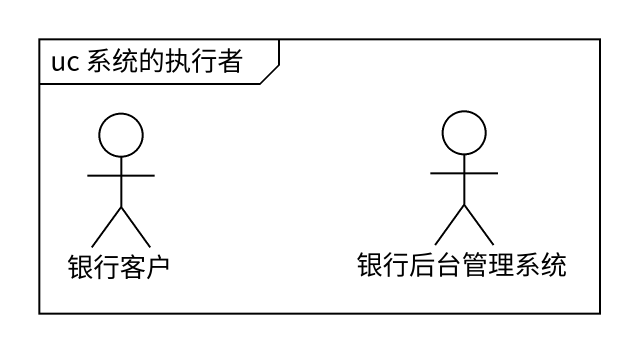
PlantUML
@startuml
mainframe uc 系统的执行者
actor 银行客户
actor 银行后台管理系统
@enduml
